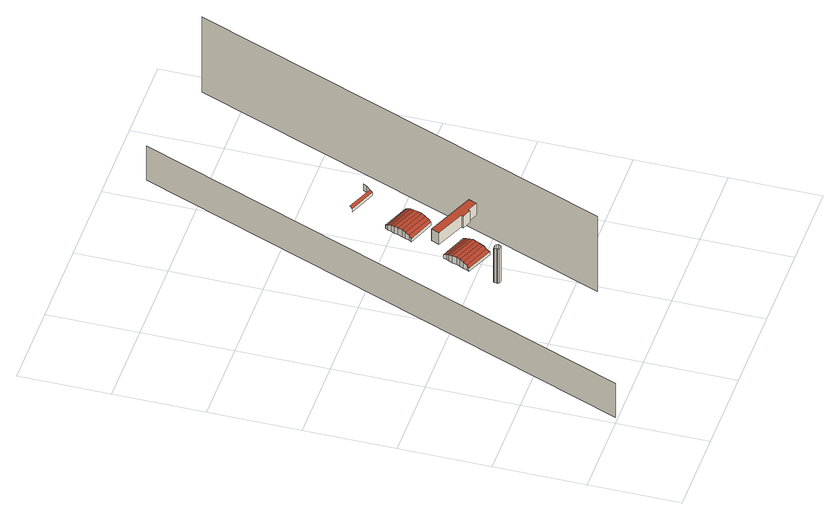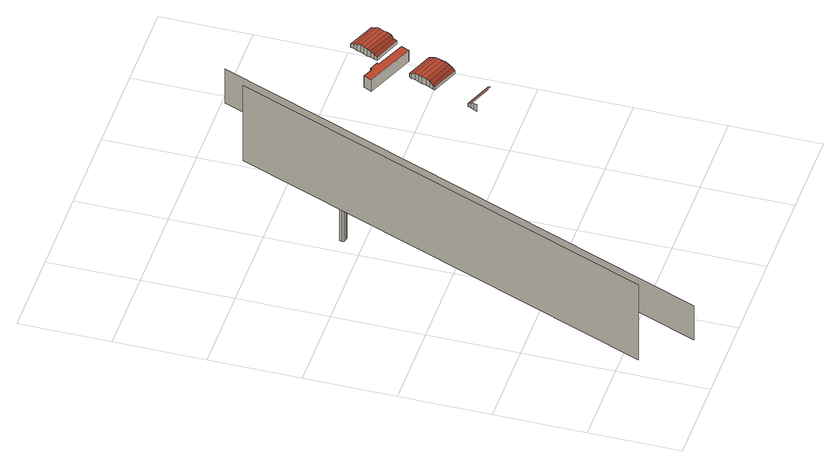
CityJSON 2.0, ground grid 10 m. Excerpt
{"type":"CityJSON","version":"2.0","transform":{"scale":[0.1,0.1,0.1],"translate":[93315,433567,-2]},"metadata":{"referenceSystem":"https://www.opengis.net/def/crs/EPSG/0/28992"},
"CityObjects":{
"building1":{"type":"Building","attributes":{"measuredHeight":21.9},"children":["building1-1","building1-2"],"geometry":[{"type":"MultiSurface","lod":"2","boundaries":[[[0,1,2,3]],[[1,4,5,2]],[[4,6,7,5]],[[8,7,6,9]],[[10,8,9,11]],[[12,10,11,13]],[[14,12,13,15]],[[4,16,17,6]],[[6,17,18,9]],[[9,18,19,11]],[[11,19,20,13]],[[13,20,21,15]],[[22,14,15,21]],[[23,24,18,17]],[[24,25,19,18]],[[25,26,20,19]],[[27,28,29,30]],[[26,22,21,20]],[[31,32,33,34]],[[32,35,36,33]],[[35,37,38,36]],[[37,39,40,38]],[[28,41,42,29]],[[43,40,39,44]],[[45,31,34,46]],[[31,45,47,32]],[[48,43,44,49]],[[32,47,50,35]],[[51,48,49,52]],[[35,50,53,37]],[[54,51,52,55]],[[37,53,56,39]],[[41,57,58,42]],[[59,30,29,42,58,60,61,62]],[[39,56,63,44]],[[64,27,30,59]],[[57,65,60,58]],[[47,45,46,66]],[[44,63,67,49]],[[50,47,66,68]],[[49,67,69,52]],[[65,70,61,60]],[[53,50,68,71]],[[52,69,72,55]],[[73,54,55,72]],[[56,53,71,74]],[[70,75,62,61]],[[74,76,63,56]],[[76,77,67,63]],[[77,78,69,67]],[[75,64,59,62]],[[78,73,72,69]],[[79,80,81,82]],[[80,79,83,84]],[[83,79,82,85]],[[86,83,85,87]],[[88,86,87,89]],[[90,91,92,93]],[[94,95,96,97]],[[98,94,97,99]],[[95,100,101,96]],[[102,98,99,103]],[[100,104,105,101]],[[106,102,103,107]],[[102,106,108,109,110,111,104,100,95,94,98]],[[108,106,107,112]],[[104,111,113,105]],[[109,108,112,114]],[[111,110,115,113]],[[110,109,114,115]],[[116,117,118,119]]],"semantics":{"surfaces":[{"type":"WallSurface"},{"type":"RoofSurface"},{"type":"GroundSurface"}],"values":[0,0,0,0,0,0,0,1,1,1,1,1,0,0,0,0,0,0,0,0,0,0,0,0,0,1,0,1,0,1,0,1,0,1,1,0,0,0,1,0,1,0,0,1,0,0,0,0,0,0,0,0,0,1,0,0,0,0,0,0,0,0,0,0,2,0,0,0,0,0,0]}}]},
"building1-1":{"type":"BuildingInstallation","parents":["building1"],"geometry":[{"type":"MultiSurface","lod":"2","boundaries":[[[14,12,13,15]],[[25,26,20,19]],[[12,10,11,13]],[[10,8,9,11]],[[22,14,15,21]],[[26,22,21,20]],[[16,120,121,122]],[[24,25,19,18]],[[23,24,18,17]],[[120,123,124,121]],[[125,126,127,128]],[[17,16,122,23]],[[1,4,5,2]],[[8,7,6,9]],[[0,1,2,3]],[[123,125,128,124]],[[4,6,7,5]],[[126,0,3,127]],[[9,18,19,11]],[[126,125,123,0]],[[6,17,18,9]],[[0,123,120,1]],[[4,16,17,6]],[[13,20,21,15]],[[1,120,16,4]],[[11,19,20,13]]],"semantics":{"surfaces":[{"type":"WallSurface"},{"type":"RoofSurface"}],"values":[0,0,0,0,0,0,0,0,0,0,0,0,0,0,0,0,0,0,1,1,1,1,1,1,1,1]}}]},
"building1-2":{"type":"BuildingInstallation","parents":["building1"],"geometry":[{"type":"MultiSurface","lod":"2","boundaries":[[[54,51,52,55]],[[73,54,55,72]],[[35,37,38,36]],[[37,39,40,38]],[[50,47,66,68]],[[56,53,71,74]],[[77,78,69,67]],[[43,40,39,44]],[[74,76,63,56]],[[31,32,33,34]],[[51,48,49,52]],[[45,31,34,46]],[[47,45,46,66]],[[53,50,68,71]],[[48,43,44,49]],[[32,35,36,33]],[[78,73,72,69]],[[76,77,67,63]],[[44,63,67,49]],[[52,69,72,55]],[[37,53,56,39]],[[49,67,69,52]],[[32,47,50,35]],[[31,45,47,32]],[[35,50,53,37]],[[39,56,63,44]]],"semantics":{"surfaces":[{"type":"WallSurface"},{"type":"RoofSurface"}],"values":[0,0,0,0,0,0,0,0,0,0,0,0,0,0,0,0,0,0,1,1,1,1,1,1,1,1]}}]}
},
"vertices":[
[25,164,156],[26,168,158],[26,168,150],[25,164,150],[28,172,159],[28,172,150],[30,176,159],[30,176,150],[31,181,150],[31,181,159],[33,185,150],[33,185,158],[35,188,150],[35,188,156],[36,192,150],[36,192,154],[58,160,159],[60,164,159],[62,168,159],[63,172,158],[65,176,156],[66,180,154],[66,180,150],[60,164,150],[62,168,150],[63,172,150],[65,176,150],[59,211,150],[55,202,150],[55,202,165],[59,211,165],[51,230,154],[53,233,156],[53,233,150],[51,230,150],[54,237,158],[54,237,150],[56,241,159],[56,241,150],[58,246,159],[58,246,150],[88,188,150],[88,188,165],[59,250,150],[59,250,159],[81,218,154],[81,218,150],[83,221,156],[61,254,150],[61,254,158],[84,225,158],[62,258,150],[62,258,156],[86,229,159],[64,261,150],[64,261,154],[88,233,159],[87,186,150],[87,186,165],[114,188,165],[97,182,165],[98,184,165],[110,179,165],[89,238,159],[114,188,150],[97,182,150],[83,221,150],[91,242,158],[84,225,150],[93,246,156],[98,184,150],[86,229,150],[94,249,154],[94,249,150],[88,233,150],[110,179,150],[89,238,150],[91,242,150],[93,246,150],[109,288,154],[79,300,154],[79,300,150],[109,288,150],[110,291,156],[80,303,156],[110,291,150],[112,295,158],[112,295,150],[114,299,159],[114,299,150],[10,3,6],[231,562,6],[231,562,51],[10,3,51],[177,177,6],[177,176,6],[177,176,51],[177,177,51],[177,178,6],[177,178,51],[178,175,6],[178,175,51],[177,180,6],[177,180,51],[181,174,6],[181,174,51],[178,181,6],[178,181,51],[181,181,6],[183,180,6],[184,178,6],[183,175,6],[181,181,51],[183,175,51],[183,180,51],[184,178,51],[328,532,150],[142,61,150],[142,61,51],[328,532,51],
[57,156,158],[57,156,150],[58,160,150],[55,152,156],[55,152,150],[54,148,154],[23,161,154],[23,161,150],[54,148,150]
]}
